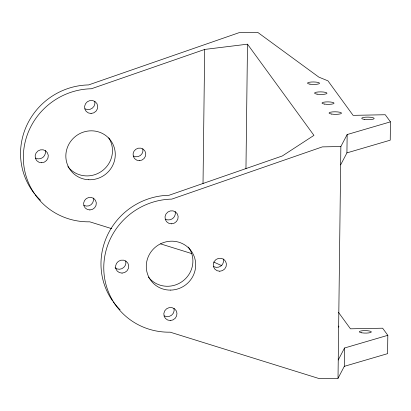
<?xml version="1.0" encoding="UTF-8"?>
<svg xmlns="http://www.w3.org/2000/svg" width="411" height="411" viewBox="0 0 411 411"><rect width="100%" height="100%" fill="white"/><g stroke="black" fill="none" stroke-linecap="round" stroke-linejoin="round"><path stroke-width="0.62" d="M203.019 183.625L204.678 49.433L247.494 44.183L313.942 135.378L282.311 155.969L169.013 195.276A67.979 65.765 -36.1 0 0 108.956 232.22A67.979 65.765 -36.1 0 0 112.655 301.006M245.958 168.757L247.494 44.183M340.868 146.532L322.332 146.886L171.808 199.114A67.979 65.765 -36.1 0 0 103.778 266.929A67.979 65.765 -36.1 0 0 170.169 332.17L319.475 378.685L338.012 378.331L340.868 146.532L347.156 134.546L390.45 121.851L390.224 140.187L346.925 152.882L340.642 164.862M344.295 366.345L344.521 348.009L387.82 335.314L387.594 353.65L344.295 366.345L338.012 378.331M346.925 152.882L347.156 134.546M338.238 360L344.521 348.009M204.678 49.433L91.381 88.761A67.979 65.765 -36.1 0 0 23.345 156.576A67.979 65.765 -36.1 0 0 89.742 221.817L111.725 228.665M160.588 243.882L191.737 253.587M213.766 262.074L221.919 265.753M390.45 121.851L385.256 114.741L353.095 115.352L327.947 80.844L318.854 77.124L257.64 32.315L239.104 32.669L88.586 84.923A67.979 65.765 -36.1 0 0 27.624 123.624A67.979 65.765 -36.1 0 0 34.534 193.73M387.82 335.314L382.626 328.199L350.46 328.815L338.453 312.334M93.338 198.056A6.437 6.232 -36.1 0 1 83.916 205.325M108.751 137.875A24.999 24.182 -36.1 0 1 101.64 171.259A24.999 24.182 -36.1 0 1 67.872 166.589M223.43 259.058A6.668 6.448 -36.1 0 1 213.679 266.585M125.73 260.928A6.668 6.448 -36.1 0 1 115.044 267.818M40.566 200.28A67.979 65.765 -36.1 0 1 35.346 194.722M94.746 101.291A6.668 6.448 -36.1 0 1 84.995 108.812M175.178 211.644A6.668 6.448 -36.1 0 1 165.422 219.166M188.366 247.047A24.999 24.182 -36.1 0 1 182.741 281.124A24.999 24.182 -36.1 0 1 148.402 277.076M173.987 308.348A6.668 6.448 -36.1 0 1 164.23 315.869M120.084 309.755A67.979 65.765 -36.1 0 1 113.405 302.044M142.787 148.767A6.437 6.232 -36.1 0 1 133.364 156.036M45.302 150.575A6.668 6.448 -36.1 0 1 35.546 158.101M338.366 326.098A6.242 1.279 0.7 0 1 338.459 327.074M361.742 332.812A6.037 1.238 0.7 0 0 371.323 332.067A6.037 1.238 0.7 0 0 362.908 330.696A6.037 1.238 0.7 0 0 361.742 332.812M364.244 119.39A6.247 1.279 0.7 0 0 374.164 118.615A6.247 1.279 0.7 0 0 365.456 117.197A6.247 1.279 0.7 0 0 364.244 119.39M171.505 223.815A6.668 6.448 -36.1 0 0 177.336 213.92A6.668 6.448 -36.1 0 0 165.916 214.136A6.668 6.448 -36.1 0 0 171.505 223.815M89.886 209.944A6.437 6.232 -36.1 0 0 95.516 200.383A6.437 6.232 -36.1 0 0 84.486 200.594A6.437 6.232 -36.1 0 0 89.886 209.944M317.061 94.15A6.247 1.284 0.7 0 0 326.981 93.374A6.247 1.284 0.7 0 0 318.268 91.956A6.247 1.284 0.7 0 0 317.061 94.15M88.791 179.741A24.999 24.182 -36.1 0 0 112.794 143.912A24.999 24.182 -36.1 0 0 70.091 142.216A24.999 24.182 -36.1 0 0 88.791 179.741M324.443 104.075A6.037 1.238 0.7 0 0 334.025 103.331A6.037 1.238 0.7 0 0 325.61 101.954A6.037 1.238 0.7 0 0 324.443 104.075M309.93 84.152A6.037 1.238 0.7 0 0 319.511 83.407A6.037 1.238 0.7 0 0 311.101 82.036A6.037 1.238 0.7 0 0 309.93 84.152M331.579 114.063A6.242 1.279 0.7 0 0 341.484 113.292A6.242 1.279 0.7 0 0 332.787 111.874A6.242 1.279 0.7 0 0 331.579 114.063M91.078 113.462A6.668 6.448 -36.1 0 0 96.904 103.567A6.668 6.448 -36.1 0 0 85.488 103.783A6.668 6.448 -36.1 0 0 91.078 113.462M139.334 160.655A6.437 6.232 -36.1 0 0 144.965 151.099A6.437 6.232 -36.1 0 0 133.935 151.31A6.437 6.232 -36.1 0 0 139.334 160.655M219.762 271.234A6.668 6.448 -36.1 0 0 225.588 261.334A6.668 6.448 -36.1 0 0 214.172 261.555A6.668 6.448 -36.1 0 0 219.762 271.234M122.057 273.104A6.668 6.448 -36.1 0 0 127.888 263.204A6.668 6.448 -36.1 0 0 116.472 263.425A6.668 6.448 -36.1 0 0 122.057 273.104M170.688 290.104A24.999 24.182 -36.1 0 0 192.543 253.001A24.999 24.182 -36.1 0 0 149.738 253.818A24.999 24.182 -36.1 0 0 170.688 290.104M41.629 162.751A6.668 6.448 -36.1 0 0 47.46 152.851A6.668 6.448 -36.1 0 0 36.04 153.072A6.668 6.448 -36.1 0 0 41.629 162.751M170.313 320.518A6.668 6.448 -36.1 0 0 176.144 310.624A6.668 6.448 -36.1 0 0 164.724 310.839A6.668 6.448 -36.1 0 0 170.313 320.518"/></g></svg>
